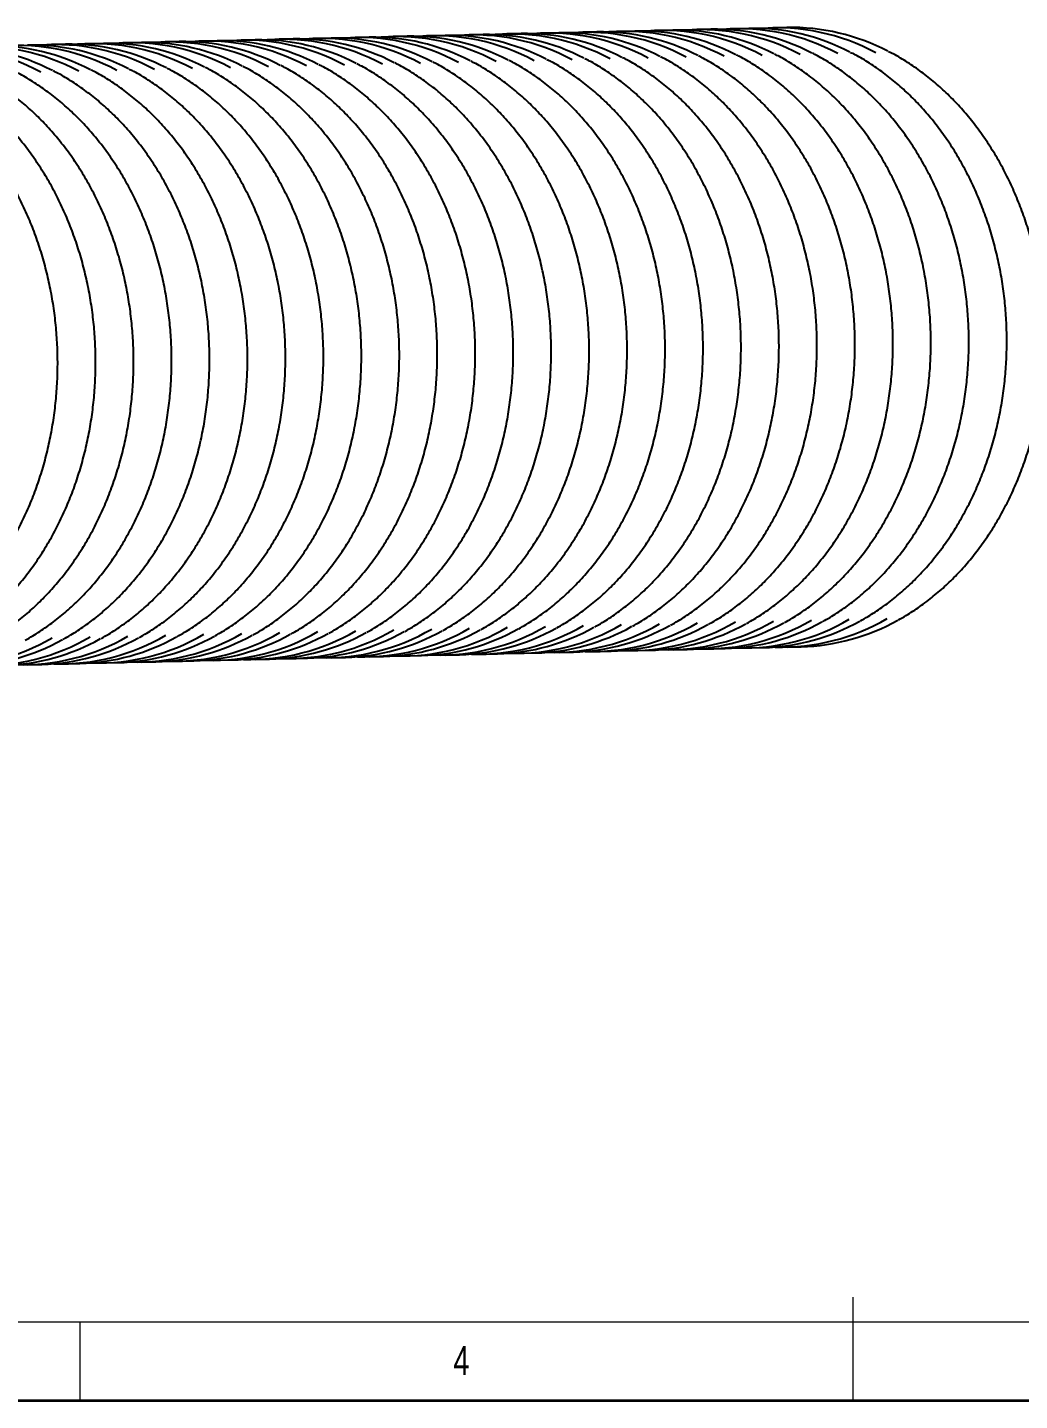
# Model space of a CAD drawing. Header units: millimetres. Extents: x 6 to 413, y 7 to 291.
# Drawn here: x 156.7 to 220.4, y 7.1 to 95.2 of the extents above; entities that cross this region are included whole.
import ezdxf

# ---------------------------------------------------------------- set-up
doc = ezdxf.new("R2010")
doc.units = ezdxf.units.MM
doc.styles.add('SLDTEXTSTYLE2', font='TXT', dxfattribs={"width": 0.75})

msp = doc.modelspace()

# ---------------------------------------------------------------- linework, layer by layer
at = {"color": 7, "linetype": 'Continuous', "lineweight": 25}
for p, q in [((205.4632, 95.2158), (204.5625, 95.1949)), ((166.4821, 94.311), (165.5814, 94.2901)), ((168.9184, 94.3675), (168.0177, 94.3466)), ((171.3547, 94.4241), (170.454, 94.4032)), ((173.791, 94.4806), (172.8903, 94.4597)), ((176.2274, 94.5372), (175.3267, 94.5163)), ((178.6637, 94.5937), (177.763, 94.5728)), ((181.1, 94.6503), (180.1993, 94.6294)), ((183.5363, 94.7068), (182.6356, 94.6859)), ((185.9727, 94.7634), (185.072, 94.7425)), ((188.409, 94.8199), (187.5083, 94.799)), ((190.8453, 94.8765), (189.9446, 94.8556)), ((193.2816, 94.933), (192.3809, 94.9121)), ((195.718, 94.9896), (194.8172, 94.9687)), ((198.1543, 95.0461), (197.2536, 95.0252)), ((200.5906, 95.1027), (199.6899, 95.0818)), ((203.0269, 95.1593), (202.1262, 95.1383)), ((159.1731, 94.1413), (158.2724, 94.1204)), ((161.6094, 94.1979), (160.7087, 94.177)), ((164.0458, 94.2544), (163.145, 94.2335)), ((171.3764, 54.6639), (172.2771, 54.6848)), ((173.8128, 54.7204), (174.7135, 54.7413)), ((176.2491, 54.777), (177.1498, 54.7979)), ((178.6854, 54.8335), (179.5861, 54.8544)), ((181.1217, 54.8901), (182.0224, 54.911)), ((183.5581, 54.9466), (184.4588, 54.9675)), ((185.9944, 55.0032), (186.8951, 55.0241)), ((188.4307, 55.0597), (189.3314, 55.0806)), ((190.867, 55.1163), (191.7677, 55.1372)), ((193.3034, 55.1728), (194.2041, 55.1937)), ((195.7397, 55.2294), (196.6404, 55.2503)), ((198.176, 55.2859), (199.0767, 55.3069)), ((200.6123, 55.3425), (201.513, 55.3634)), ((203.0486, 55.399), (203.9493, 55.42)), ((205.485, 55.4556), (206.3857, 55.4765)), ((156.7585, 54.3246), (157.6592, 54.3455)), ((159.1948, 54.3811), (160.0955, 54.402)), ((161.6312, 54.4377), (162.5319, 54.4586)), ((164.0675, 54.4942), (164.9682, 54.5151)), ((166.5038, 54.5508), (167.4045, 54.5717)), ((168.9401, 54.6073), (169.8408, 54.6282))]:
    msp.add_line(p, q, dxfattribs=at)
at = {"color": 7, "linetype": 'Continuous', "lineweight": 18}
for p, q in [((209.6973, 13.7436), (209.6973, 7.1062)), ((221.2163, 12.1436), (11.2973, 12.1436)), ((160.0973, 12.1436), (160.0973, 7.1062))]:
    msp.add_line(p, q, dxfattribs=at)
at = {"color": 7, "linetype": 'Continuous', "lineweight": 35}
msp.add_line((6.2734, 7.1062), (413.064, 7.1062), dxfattribs=at)
at = {"color": 7, "linetype": 'Continuous', "lineweight": 25}
for centre, radius, start, end in [((203.2804, 81.7051), 13.4566, 62.443189, 91.079473), ((204.8317, 81.769), 13.4254, 61.741045, 94.427733), ((205.7168, 81.7616), 13.4566, 62.443189, 91.079473), ((165.8506, 80.8641), 13.4254, 61.741045, 94.427733), ((166.7356, 80.8568), 13.4566, 62.443189, 91.079473), ((168.2869, 80.9207), 13.4254, 61.741045, 94.427733), ((169.1719, 80.9133), 13.4566, 62.443189, 91.079473), ((170.7232, 80.9772), 13.4254, 61.741045, 94.427733), ((171.6082, 80.9699), 13.4566, 62.443189, 91.079473), ((173.1595, 81.0338), 13.4254, 61.741045, 94.427733), ((174.0446, 81.0264), 13.4566, 62.443189, 91.079473), ((175.5958, 81.0903), 13.4254, 61.741045, 94.427733), ((176.4809, 81.083), 13.4566, 62.443189, 91.079473), ((178.0322, 81.1469), 13.4254, 61.741045, 94.427733), ((178.9172, 81.1396), 13.4566, 62.443189, 91.079473), ((180.4685, 81.2034), 13.4254, 61.741045, 94.427733), ((181.3535, 81.1961), 13.4566, 62.443189, 91.079473), ((182.9048, 81.26), 13.4254, 61.741045, 94.427733), ((183.7898, 81.2527), 13.4566, 62.443189, 91.079473), ((185.3411, 81.3166), 13.4254, 61.741045, 94.427733), ((186.2262, 81.3092), 13.4566, 62.443189, 91.079473), ((187.7775, 81.3731), 13.4254, 61.741045, 94.427733), ((188.6625, 81.3658), 13.4566, 62.443189, 91.079473), ((190.2138, 81.4297), 13.4254, 61.741045, 94.427733), ((191.0988, 81.4223), 13.4566, 62.443189, 91.079473), ((192.6501, 81.4862), 13.4254, 61.741045, 94.427733), ((193.5351, 81.4789), 13.4566, 62.443189, 91.079473), ((195.0864, 81.5428), 13.4254, 61.741045, 94.427733), ((195.9715, 81.5354), 13.4566, 62.443189, 91.079473), ((197.5228, 81.5993), 13.4254, 61.741045, 94.427733), ((198.4078, 81.592), 13.4566, 62.443189, 91.079473), ((199.9591, 81.6559), 13.4254, 61.741045, 94.427733), ((200.8441, 81.6485), 13.4566, 62.443189, 91.079473), ((202.3954, 81.7124), 13.4254, 61.741045, 94.427733), ((151.2326, 80.5248), 13.4254, 61.741045, 94.427733), ((152.1176, 80.5175), 13.4566, 62.443189, 91.079473), ((153.6689, 80.5814), 13.4254, 61.741045, 94.427733), ((154.554, 80.574), 13.4566, 62.443189, 91.079473), ((156.1053, 80.6379), 13.4254, 61.741045, 94.427733), ((156.9903, 80.6306), 13.4566, 62.443189, 91.079473), ((158.5416, 80.6945), 13.4254, 61.741045, 94.427733), ((159.4266, 80.6871), 13.4566, 62.443189, 91.079473), ((160.9779, 80.751), 13.4254, 61.741045, 94.427733), ((161.8629, 80.7437), 13.4566, 62.443189, 91.079473), ((163.4142, 80.8076), 13.4254, 61.741045, 94.427733), ((164.2993, 80.8002), 13.4566, 62.443189, 91.079473), ((205.1337, 68.8622), 13.4081, 268.217686, 300.373232), ((168.5888, 68.0139), 13.4081, 268.217686, 300.373232), ((171.0251, 68.0704), 13.4081, 268.217686, 300.373232), ((171.911, 68.1085), 13.4287, 271.562479, 299.259535), ((173.4615, 68.127), 13.4081, 268.217686, 300.373232), ((174.3473, 68.165), 13.4287, 271.562479, 299.259535), ((175.8978, 68.1836), 13.4081, 268.217686, 300.373232), ((176.7836, 68.2216), 13.4287, 271.562479, 299.259535), ((178.3341, 68.2401), 13.4081, 268.217686, 300.373232), ((179.22, 68.2781), 13.4287, 271.562479, 299.259535), ((180.7704, 68.2967), 13.4081, 268.217686, 300.373232), ((181.6563, 68.3347), 13.4287, 271.562479, 299.259535), ((183.2067, 68.3532), 13.4081, 268.217686, 300.373232), ((184.0926, 68.3912), 13.4287, 271.562479, 299.259535), ((185.6431, 68.4098), 13.4081, 268.217686, 300.373232), ((186.5289, 68.4478), 13.4287, 271.562479, 299.259535), ((188.0794, 68.4663), 13.4081, 268.217686, 300.373232), ((188.9652, 68.5043), 13.4287, 271.562479, 299.259535), ((190.5157, 68.5229), 13.4081, 268.217686, 300.373232), ((191.4016, 68.5609), 13.4287, 271.562479, 299.259535), ((192.952, 68.5794), 13.4081, 268.217686, 300.373232), ((193.8379, 68.6174), 13.4287, 271.562479, 299.259535), ((195.3884, 68.636), 13.4081, 268.217686, 300.373232), ((196.2742, 68.674), 13.4287, 271.562479, 299.259535), ((197.8247, 68.6925), 13.4081, 268.217686, 300.373232), ((198.7105, 68.7305), 13.4287, 271.562479, 299.259535), ((200.261, 68.7491), 13.4081, 268.217686, 300.373232), ((201.1469, 68.7871), 13.4287, 271.562479, 299.259535), ((202.6973, 68.8056), 13.4081, 268.217686, 300.373232), ((203.5832, 68.8436), 13.4287, 271.562479, 299.259535), ((206.0195, 68.9002), 13.4287, 271.562479, 299.259535), ((151.5345, 67.618), 13.4081, 268.217686, 300.373232), ((152.4204, 67.6561), 13.4287, 271.562479, 299.259535), ((153.9709, 67.6746), 13.4081, 268.217686, 300.373232), ((154.8567, 67.7126), 13.4287, 271.562479, 299.259535), ((156.4072, 67.7311), 13.4081, 268.217686, 300.373232), ((157.293, 67.7692), 13.4287, 271.562479, 299.259535), ((158.8435, 67.7877), 13.4081, 268.217686, 300.373232), ((159.7294, 67.8257), 13.4287, 271.562479, 299.259535), ((161.2798, 67.8442), 13.4081, 268.217686, 300.373232), ((162.1657, 67.8823), 13.4287, 271.562479, 299.259535), ((163.7162, 67.9008), 13.4081, 268.217686, 300.373232), ((164.602, 67.9388), 13.4287, 271.562479, 299.259535), ((166.1525, 67.9573), 13.4081, 268.217686, 300.373232), ((167.0383, 67.9954), 13.4287, 271.562479, 299.259535), ((169.4747, 68.0519), 13.4287, 271.562479, 299.259535)]:
    msp.add_arc(centre, radius, start, end, dxfattribs=at)
for points, knots in [([(202.8824, 56.9702), (203.045, 57.0626), (203.5139, 57.329), (204.2674, 57.8243), (205.1296, 58.4764), (205.9558, 59.1957), (206.7433, 59.9782), (207.4888, 60.821), (208.1893, 61.7208), (208.842, 62.6739), (209.4443, 63.6766), (209.9939, 64.7248), (210.4884, 65.8143), (210.926, 66.9409), (211.305, 68.1), (211.6238, 69.287), (211.8811, 70.4972), (212.076, 71.7258), (212.2077, 72.9679), (212.2757, 74.2185), (212.2797, 75.4727), (212.2197, 76.7255), (212.0958, 77.972), (211.9087, 79.2072), (211.6591, 80.4261), (211.3478, 81.6241), (210.9762, 82.7962), (210.5456, 83.9379), (210.0579, 85.0445), (209.5148, 86.1118), (208.9185, 87.1353), (208.2715, 88.1111), (207.5762, 89.0352), (206.8354, 89.9038), (206.0521, 90.7137), (205.2292, 91.4611), (204.3707, 92.1447), (203.4779, 92.7553), (202.7662, 93.1901), (202.3452, 93.396), (202.2404, 93.4472)], [0, 0, 0, 0, 0.014369, 0.041434, 0.0685092, 0.0955956, 0.1226925, 0.1497988, 0.1769132, 0.2040345, 0.2311613, 0.2582927, 0.2854274, 0.3125649, 0.3397042, 0.366845, 0.3939868, 0.4211293, 0.4482725, 0.4754161, 0.5025601, 0.5297046, 0.5568495, 0.5839949, 0.6111408, 0.6382872, 0.6654339, 0.6925808, 0.7197275, 0.7468737, 0.7740187, 0.8011618, 0.8283021, 0.8554386, 0.8825699, 0.9096948, 0.9368117, 0.9639192, 0.9910161, 1, 1, 1, 1]), ([(205.3187, 57.0268), (205.4813, 57.1192), (205.9502, 57.3856), (206.7037, 57.8808), (207.5659, 58.5329), (208.3921, 59.2522), (209.1796, 60.0347), (209.9251, 60.8775), (210.6256, 61.7773), (211.2783, 62.7304), (211.8807, 63.7331), (212.4302, 64.7813), (212.9247, 65.8709), (213.3624, 66.9975), (213.7413, 68.1566), (214.0601, 69.3436), (214.3174, 70.5538), (214.5124, 71.7824), (214.6441, 73.0244), (214.712, 74.275), (214.716, 75.5292), (214.656, 76.7821), (214.5322, 78.0285), (214.3451, 79.2637), (214.0954, 80.4827), (213.7841, 81.6806), (213.4125, 82.8528), (212.9819, 83.9944), (212.4942, 85.1011), (211.9511, 86.1683), (211.3549, 87.1919), (210.7078, 88.1676), (210.0125, 89.0917), (209.2717, 89.9604), (208.4884, 90.7703), (207.6656, 91.5176), (206.8071, 92.2013), (205.9142, 92.8119), (205.2025, 93.2467), (204.7816, 93.4525), (204.6767, 93.5038)], [0, 0, 0, 0, 0.014369, 0.041434, 0.0685092, 0.0955956, 0.1226925, 0.1497988, 0.1769132, 0.2040345, 0.2311613, 0.2582927, 0.2854274, 0.3125649, 0.3397042, 0.366845, 0.3939868, 0.4211293, 0.4482725, 0.4754161, 0.5025601, 0.5297046, 0.5568495, 0.5839949, 0.6111408, 0.6382872, 0.6654339, 0.6925808, 0.7197275, 0.7468737, 0.7740187, 0.8011618, 0.8283021, 0.8554386, 0.8825699, 0.9096948, 0.9368117, 0.9639192, 0.9910161, 1, 1, 1, 1]), ([(207.755, 57.0833), (207.9176, 57.1757), (208.3866, 57.4421), (209.14, 57.9374), (210.0022, 58.5895), (210.8285, 59.3088), (211.616, 60.0913), (212.3614, 60.9341), (213.0619, 61.8339), (213.7147, 62.787), (214.317, 63.7897), (214.8665, 64.8379), (215.3611, 65.9274), (215.7987, 67.054), (216.1776, 68.2131), (216.4964, 69.4001), (216.7538, 70.6103), (216.9487, 71.8389), (217.0804, 73.081), (217.1484, 74.3316), (217.1523, 75.5858), (217.0923, 76.8386), (216.9685, 78.0851), (216.7814, 79.3203), (216.5317, 80.5392), (216.2204, 81.7372), (215.8488, 82.9093), (215.4183, 84.051), (214.9305, 85.1576), (214.3874, 86.2249), (213.7912, 87.2484), (213.1441, 88.2242), (212.4488, 89.1483), (211.708, 90.0169), (210.9247, 90.8268), (210.1019, 91.5742), (209.2434, 92.2578), (208.3506, 92.8684), (207.6389, 93.3032), (207.2179, 93.5091), (207.1131, 93.5603)], [0, 0, 0, 0, 0.014369, 0.041434, 0.0685092, 0.0955956, 0.1226925, 0.1497988, 0.1769132, 0.2040345, 0.2311613, 0.2582927, 0.2854274, 0.3125649, 0.3397042, 0.366845, 0.3939868, 0.4211293, 0.4482725, 0.4754161, 0.5025601, 0.5297046, 0.5568495, 0.5839949, 0.6111408, 0.6382872, 0.6654339, 0.6925808, 0.7197275, 0.7468737, 0.7740187, 0.8011618, 0.8283021, 0.8554386, 0.8825699, 0.9096948, 0.9368117, 0.9639192, 0.9910161, 1, 1, 1, 1]), ([(210.1914, 57.1399), (210.354, 57.2323), (210.8229, 57.4987), (211.5764, 57.994), (212.4385, 58.646), (213.2648, 59.3654), (214.0523, 60.1478), (214.7978, 60.9907), (215.4983, 61.8904), (216.151, 62.8435), (216.7533, 63.8462), (217.3028, 64.8944), (217.7974, 65.984), (218.235, 67.1106), (218.614, 68.2697), (218.9327, 69.4567), (219.1901, 70.6669), (219.385, 71.8955), (219.5167, 73.1375), (219.5847, 74.3881), (219.5887, 75.6423), (219.5286, 76.8952), (219.4048, 78.1416), (219.2177, 79.3768), (218.968, 80.5958), (218.6568, 81.7937), (218.2851, 82.9659), (217.8546, 84.1075), (217.3668, 85.2142), (216.8237, 86.2814), (216.2275, 87.305), (215.5804, 88.2807), (214.8851, 89.2048), (214.1443, 90.0735), (213.361, 90.8834), (212.5382, 91.6308), (211.6797, 92.3144), (210.7869, 92.925), (210.0752, 93.3598), (209.6542, 93.5656), (209.5494, 93.6169)], [0, 0, 0, 0, 0.014369, 0.041434, 0.0685092, 0.0955956, 0.1226925, 0.1497988, 0.1769132, 0.2040345, 0.2311613, 0.2582927, 0.2854274, 0.3125649, 0.3397042, 0.366845, 0.3939868, 0.4211293, 0.4482725, 0.4754161, 0.5025601, 0.5297046, 0.5568495, 0.5839949, 0.6111408, 0.6382872, 0.6654339, 0.6925808, 0.7197275, 0.7468737, 0.7740187, 0.8011618, 0.8283021, 0.8554386, 0.8825699, 0.9096948, 0.9368117, 0.9639192, 0.9910161, 1, 1, 1, 1]), ([(212.6277, 57.1964), (212.7903, 57.2888), (213.2592, 57.5552), (214.0127, 58.0505), (214.8748, 58.7026), (215.7011, 59.4219), (216.4886, 60.2044), (217.2341, 61.0472), (217.9346, 61.947), (218.5873, 62.9001), (219.1896, 63.9028), (219.7392, 64.951), (220.2337, 66.0405), (220.6713, 67.1671), (221.0503, 68.3262), (221.3691, 69.5133), (221.6264, 70.7234), (221.8213, 71.952), (221.953, 73.1941), (222.021, 74.4447), (222.025, 75.6989), (221.9649, 76.9517), (221.8411, 78.1982), (221.654, 79.4334), (221.4044, 80.6524), (221.0931, 81.8503), (220.7215, 83.0224), (220.2909, 84.1641), (219.8031, 85.2707), (219.2601, 86.338), (218.6638, 87.3615), (218.0168, 88.3373), (217.3215, 89.2614), (216.5807, 90.13), (215.7974, 90.9399), (214.9745, 91.6873), (214.116, 92.3709), (213.2232, 92.9815), (212.5115, 93.4163), (212.0905, 93.6222), (211.9857, 93.6734)], [0, 0, 0, 0, 0.014369, 0.041434, 0.0685092, 0.0955956, 0.1226925, 0.1497988, 0.1769132, 0.2040345, 0.2311613, 0.2582927, 0.2854274, 0.3125649, 0.3397042, 0.366845, 0.3939868, 0.4211293, 0.4482725, 0.4754161, 0.5025601, 0.5297046, 0.5568495, 0.5839949, 0.6111408, 0.6382872, 0.6654339, 0.6925808, 0.7197275, 0.7468737, 0.7740187, 0.8011618, 0.8283021, 0.8554386, 0.8825699, 0.9096948, 0.9368117, 0.9639192, 0.9910161, 1, 1, 1, 1]), ([(163.9012, 56.0654), (164.0638, 56.1578), (164.5327, 56.4242), (165.2862, 56.9195), (166.1484, 57.5715), (166.9746, 58.2909), (167.7621, 59.0733), (168.5076, 59.9162), (169.2081, 60.8159), (169.8608, 61.7691), (170.4632, 62.7717), (171.0127, 63.8199), (171.5073, 64.9095), (171.9449, 66.0361), (172.3238, 67.1952), (172.6426, 68.3822), (172.9, 69.5924), (173.0949, 70.821), (173.2266, 72.063), (173.2945, 73.3136), (173.2985, 74.5679), (173.2385, 75.8207), (173.1147, 77.0672), (172.9276, 78.3023), (172.6779, 79.5213), (172.3666, 80.7192), (171.995, 81.8914), (171.5645, 83.033), (171.0767, 84.1397), (170.5336, 85.2069), (169.9374, 86.2305), (169.2903, 87.2063), (168.595, 88.1303), (167.8542, 88.999), (167.0709, 89.8089), (166.2481, 90.5563), (165.3896, 91.2399), (164.4967, 91.8505), (163.785, 92.2853), (163.3641, 92.4911), (163.2593, 92.5424)], [0, 0, 0, 0, 0.014369, 0.041434, 0.0685092, 0.0955956, 0.1226925, 0.1497988, 0.1769132, 0.2040345, 0.2311613, 0.2582927, 0.2854274, 0.3125649, 0.3397042, 0.366845, 0.3939868, 0.4211293, 0.4482725, 0.4754161, 0.5025601, 0.5297046, 0.5568495, 0.5839949, 0.6111408, 0.6382872, 0.6654339, 0.6925808, 0.7197275, 0.7468737, 0.7740187, 0.8011618, 0.8283021, 0.8554386, 0.8825699, 0.9096948, 0.9368117, 0.9639192, 0.9910161, 1, 1, 1, 1]), ([(166.3375, 56.1219), (166.5002, 56.2143), (166.9691, 56.4808), (167.7225, 56.976), (168.5847, 57.6281), (169.411, 58.3474), (170.1985, 59.1299), (170.9439, 59.9727), (171.6444, 60.8725), (172.2972, 61.8256), (172.8995, 62.8283), (173.449, 63.8765), (173.9436, 64.9661), (174.3812, 66.0926), (174.7601, 67.2518), (175.0789, 68.4388), (175.3363, 69.649), (175.5312, 70.8775), (175.6629, 72.1196), (175.7309, 73.3702), (175.7348, 74.6244), (175.6748, 75.8772), (175.551, 77.1237), (175.3639, 78.3589), (175.1142, 79.5779), (174.803, 80.7758), (174.4313, 81.9479), (174.0008, 83.0896), (173.513, 84.1963), (172.9699, 85.2635), (172.3737, 86.287), (171.7266, 87.2628), (171.0313, 88.1869), (170.2905, 89.0556), (169.5072, 89.8654), (168.6844, 90.6128), (167.8259, 91.2964), (166.9331, 91.907), (166.2214, 92.3418), (165.8004, 92.5477), (165.6956, 92.5989)], [0, 0, 0, 0, 0.014369, 0.041434, 0.0685092, 0.0955956, 0.1226925, 0.1497988, 0.1769132, 0.2040345, 0.2311613, 0.2582927, 0.2854274, 0.3125649, 0.3397042, 0.366845, 0.3939868, 0.4211293, 0.4482725, 0.4754161, 0.5025601, 0.5297046, 0.5568495, 0.5839949, 0.6111408, 0.6382872, 0.6654339, 0.6925808, 0.7197275, 0.7468737, 0.7740187, 0.8011618, 0.8283021, 0.8554386, 0.8825699, 0.9096948, 0.9368117, 0.9639192, 0.9910161, 1, 1, 1, 1]), ([(168.7739, 56.1785), (168.9365, 56.2709), (169.4054, 56.5373), (170.1589, 57.0326), (171.021, 57.6846), (171.8473, 58.404), (172.6348, 59.1864), (173.3803, 60.0293), (174.0808, 60.929), (174.7335, 61.8822), (175.3358, 62.8848), (175.8853, 63.933), (176.3799, 65.0226), (176.8175, 66.1492), (177.1965, 67.3083), (177.5152, 68.4953), (177.7726, 69.7055), (177.9675, 70.9341), (178.0992, 72.1761), (178.1672, 73.4268), (178.1712, 74.681), (178.1111, 75.9338), (177.9873, 77.1803), (177.8002, 78.4154), (177.5505, 79.6344), (177.2393, 80.8324), (176.8676, 82.0045), (176.4371, 83.1462), (175.9493, 84.2528), (175.4063, 85.32), (174.81, 86.3436), (174.163, 87.3194), (173.4677, 88.2434), (172.7269, 89.1121), (171.9435, 89.922), (171.1207, 90.6694), (170.2622, 91.353), (169.3694, 91.9636), (168.6577, 92.3984), (168.2367, 92.6042), (168.1319, 92.6555)], [0, 0, 0, 0, 0.014369, 0.041434, 0.0685092, 0.0955956, 0.1226925, 0.1497988, 0.1769132, 0.2040345, 0.2311613, 0.2582927, 0.2854274, 0.3125649, 0.3397042, 0.366845, 0.3939868, 0.4211293, 0.4482725, 0.4754161, 0.5025601, 0.5297046, 0.5568495, 0.5839949, 0.6111408, 0.6382872, 0.6654339, 0.6925808, 0.7197275, 0.7468737, 0.7740187, 0.8011618, 0.8283021, 0.8554386, 0.8825699, 0.9096948, 0.9368117, 0.9639192, 0.9910161, 1, 1, 1, 1]), ([(171.2102, 56.235), (171.3728, 56.3274), (171.8417, 56.5939), (172.5952, 57.0891), (173.4574, 57.7412), (174.2836, 58.4605), (175.0711, 59.243), (175.8166, 60.0858), (176.5171, 60.9856), (177.1698, 61.9387), (177.7721, 62.9414), (178.3217, 63.9896), (178.8162, 65.0792), (179.2538, 66.2058), (179.6328, 67.3649), (179.9516, 68.5519), (180.2089, 69.7621), (180.4038, 70.9906), (180.5355, 72.2327), (180.6035, 73.4833), (180.6075, 74.7375), (180.5475, 75.9903), (180.4236, 77.2368), (180.2365, 78.472), (179.9869, 79.691), (179.6756, 80.8889), (179.304, 82.061), (178.8734, 83.2027), (178.3857, 84.3094), (177.8426, 85.3766), (177.2463, 86.4001), (176.5993, 87.3759), (175.904, 88.3), (175.1632, 89.1687), (174.3799, 89.9785), (173.557, 90.7259), (172.6985, 91.4095), (171.8057, 92.0201), (171.094, 92.4549), (170.673, 92.6608), (170.5682, 92.712)], [0, 0, 0, 0, 0.014369, 0.041434, 0.0685092, 0.0955956, 0.1226925, 0.1497988, 0.1769132, 0.2040345, 0.2311613, 0.2582927, 0.2854274, 0.3125649, 0.3397042, 0.366845, 0.3939868, 0.4211293, 0.4482725, 0.4754161, 0.5025601, 0.5297046, 0.5568495, 0.5839949, 0.6111408, 0.6382872, 0.6654339, 0.6925808, 0.7197275, 0.7468737, 0.7740187, 0.8011618, 0.8283021, 0.8554386, 0.8825699, 0.9096948, 0.9368117, 0.9639192, 0.9910161, 1, 1, 1, 1]), ([(173.6465, 56.2916), (173.8091, 56.384), (174.278, 56.6504), (175.0315, 57.1457), (175.8937, 57.7978), (176.7199, 58.5171), (177.5074, 59.2995), (178.2529, 60.1424), (178.9534, 61.0421), (179.6061, 61.9953), (180.2085, 62.9979), (180.758, 64.0461), (181.2525, 65.1357), (181.6902, 66.2623), (182.0691, 67.4214), (182.3879, 68.6084), (182.6452, 69.8186), (182.8402, 71.0472), (182.9719, 72.2892), (183.0398, 73.5399), (183.0438, 74.7941), (182.9838, 76.0469), (182.86, 77.2934), (182.6729, 78.5285), (182.4232, 79.7475), (182.1119, 80.9455), (181.7403, 82.1176), (181.3097, 83.2593), (180.822, 84.3659), (180.2789, 85.4331), (179.6827, 86.4567), (179.0356, 87.4325), (178.3403, 88.3565), (177.5995, 89.2252), (176.8162, 90.0351), (175.9934, 90.7825), (175.1349, 91.4661), (174.242, 92.0767), (173.5303, 92.5115), (173.1094, 92.7173), (173.0045, 92.7686)], [0, 0, 0, 0, 0.014369, 0.04143403, 0.06850916, 0.09559561, 0.12269253, 0.14979883, 0.17691324, 0.2040345, 0.23116135, 0.25829266, 0.28542745, 0.31256486, 0.33970422, 0.366845, 0.3939868, 0.42112935, 0.44827247, 0.47541606, 0.50256008, 0.52970455, 0.55684949, 0.58399492, 0.61114084, 0.63828722, 0.66543394, 0.69258081, 0.71972753, 0.74687368, 0.77401868, 0.8011618, 0.82830213, 0.85543859, 0.88256993, 0.90969478, 0.93681169, 0.96391923, 0.99101609, 1, 1, 1, 1]), ([(176.0828, 56.3481), (176.2454, 56.4405), (176.7144, 56.707), (177.4678, 57.2022), (178.33, 57.8543), (179.1563, 58.5736), (179.9438, 59.3561), (180.6892, 60.1989), (181.3897, 61.0987), (182.0425, 62.0518), (182.6448, 63.0545), (183.1943, 64.1027), (183.6889, 65.1923), (184.1265, 66.3189), (184.5054, 67.478), (184.8242, 68.665), (185.0816, 69.8752), (185.2765, 71.1037), (185.4082, 72.3458), (185.4762, 73.5964), (185.4801, 74.8506), (185.4201, 76.1034), (185.2963, 77.3499), (185.1092, 78.5851), (184.8595, 79.8041), (184.5482, 81.002), (184.1766, 82.1741), (183.7461, 83.3158), (183.2583, 84.4225), (182.7152, 85.4897), (182.119, 86.5132), (181.4719, 87.489), (180.7766, 88.4131), (180.0358, 89.2818), (179.2525, 90.0916), (178.4297, 90.839), (177.5712, 91.5226), (176.6784, 92.1332), (175.9667, 92.568), (175.5457, 92.7739), (175.4409, 92.8251)], [0, 0, 0, 0, 0.014369, 0.041434, 0.0685092, 0.0955956, 0.1226925, 0.1497988, 0.1769132, 0.2040345, 0.2311613, 0.2582927, 0.2854274, 0.3125649, 0.3397042, 0.366845, 0.3939868, 0.4211293, 0.4482725, 0.4754161, 0.5025601, 0.5297046, 0.5568495, 0.5839949, 0.6111408, 0.6382872, 0.6654339, 0.6925808, 0.7197275, 0.7468737, 0.7740187, 0.8011618, 0.8283021, 0.8554386, 0.8825699, 0.9096948, 0.9368117, 0.9639192, 0.9910161, 1, 1, 1, 1]), ([(178.5192, 56.4047), (178.6818, 56.4971), (179.1507, 56.7635), (179.9042, 57.2588), (180.7663, 57.9109), (181.5926, 58.6302), (182.3801, 59.4126), (183.1256, 60.2555), (183.8261, 61.1552), (184.4788, 62.1084), (185.0811, 63.111), (185.6306, 64.1592), (186.1252, 65.2488), (186.5628, 66.3754), (186.9418, 67.5345), (187.2605, 68.7215), (187.5179, 69.9317), (187.7128, 71.1603), (187.8445, 72.4023), (187.9125, 73.653), (187.9165, 74.9072), (187.8564, 76.16), (187.7326, 77.4065), (187.5455, 78.6416), (187.2958, 79.8606), (186.9846, 81.0586), (186.6129, 82.2307), (186.1824, 83.3724), (185.6946, 84.479), (185.1515, 85.5462), (184.5553, 86.5698), (183.9082, 87.5456), (183.2129, 88.4697), (182.4721, 89.3383), (181.6888, 90.1482), (180.866, 90.8956), (180.0075, 91.5792), (179.1147, 92.1898), (178.403, 92.6246), (177.982, 92.8304), (177.8772, 92.8817)], [0, 0, 0, 0, 0.014369, 0.041434, 0.0685092, 0.0955956, 0.1226925, 0.1497988, 0.1769132, 0.2040345, 0.2311613, 0.2582927, 0.2854274, 0.3125649, 0.3397042, 0.366845, 0.3939868, 0.4211293, 0.4482725, 0.4754161, 0.5025601, 0.5297046, 0.5568495, 0.5839949, 0.6111408, 0.6382872, 0.6654339, 0.6925808, 0.7197275, 0.7468737, 0.7740187, 0.8011618, 0.8283021, 0.8554386, 0.8825699, 0.9096948, 0.9368117, 0.9639192, 0.9910161, 1, 1, 1, 1]), ([(180.9555, 56.4612), (181.1181, 56.5536), (181.587, 56.8201), (182.3405, 57.3153), (183.2026, 57.9674), (184.0289, 58.6867), (184.8164, 59.4692), (185.5619, 60.312), (186.2624, 61.2118), (186.9151, 62.1649), (187.5174, 63.1676), (188.067, 64.2158), (188.5615, 65.3054), (188.9991, 66.432), (189.3781, 67.5911), (189.6969, 68.7781), (189.9542, 69.9883), (190.1491, 71.2168), (190.2808, 72.4589), (190.3488, 73.7095), (190.3528, 74.9637), (190.2927, 76.2165), (190.1689, 77.463), (189.9818, 78.6982), (189.7322, 79.9172), (189.4209, 81.1151), (189.0493, 82.2872), (188.6187, 83.4289), (188.1309, 84.5356), (187.5879, 85.6028), (186.9916, 86.6263), (186.3446, 87.6021), (185.6493, 88.5262), (184.9085, 89.3949), (184.1252, 90.2048), (183.3023, 90.9521), (182.4438, 91.6357), (181.551, 92.2463), (180.8393, 92.6812), (180.4183, 92.887), (180.3135, 92.9382)], [0, 0, 0, 0, 0.014369, 0.041434, 0.0685092, 0.0955956, 0.1226925, 0.1497988, 0.1769132, 0.2040345, 0.2311613, 0.2582927, 0.2854274, 0.3125649, 0.3397042, 0.366845, 0.3939868, 0.4211293, 0.4482725, 0.4754161, 0.5025601, 0.5297046, 0.5568495, 0.5839949, 0.6111408, 0.6382872, 0.6654339, 0.6925808, 0.7197275, 0.7468737, 0.7740187, 0.8011618, 0.8283021, 0.8554386, 0.8825699, 0.9096948, 0.9368117, 0.9639192, 0.9910161, 1, 1, 1, 1]), ([(183.3918, 56.5178), (183.5544, 56.6102), (184.0233, 56.8766), (184.7768, 57.3719), (185.639, 58.024), (186.4652, 58.7433), (187.2527, 59.5257), (187.9982, 60.3686), (188.6987, 61.2683), (189.3514, 62.2215), (189.9538, 63.2241), (190.5033, 64.2724), (190.9978, 65.3619), (191.4355, 66.4885), (191.8144, 67.6476), (192.1332, 68.8346), (192.3905, 70.0448), (192.5854, 71.2734), (192.7171, 72.5154), (192.7851, 73.7661), (192.7891, 75.0203), (192.7291, 76.2731), (192.6053, 77.5196), (192.4182, 78.7548), (192.1685, 79.9737), (191.8572, 81.1717), (191.4856, 82.3438), (191.055, 83.4855), (190.5673, 84.5921), (190.0242, 85.6594), (189.428, 86.6829), (188.7809, 87.6587), (188.0856, 88.5828), (187.3448, 89.4514), (186.5615, 90.2613), (185.7386, 91.0087), (184.8802, 91.6923), (183.9873, 92.3029), (183.2756, 92.7377), (182.8547, 92.9435), (182.7498, 92.9948)], [0, 0, 0, 0, 0.014369, 0.041434, 0.0685092, 0.0955956, 0.1226925, 0.1497988, 0.1769132, 0.2040345, 0.2311613, 0.2582927, 0.2854274, 0.3125649, 0.3397042, 0.366845, 0.3939868, 0.4211293, 0.4482725, 0.4754161, 0.5025601, 0.5297046, 0.5568495, 0.5839949, 0.6111408, 0.6382872, 0.6654339, 0.6925808, 0.7197275, 0.7468737, 0.7740187, 0.8011618, 0.8283021, 0.8554386, 0.8825699, 0.9096948, 0.9368117, 0.9639192, 0.9910161, 1, 1, 1, 1]), ([(185.8281, 56.5744), (185.9907, 56.6667), (186.4597, 56.9332), (187.2131, 57.4284), (188.0753, 58.0805), (188.9015, 58.7998), (189.6891, 59.5823), (190.4345, 60.4251), (191.135, 61.3249), (191.7877, 62.278), (192.3901, 63.2807), (192.9396, 64.3289), (193.4342, 65.4185), (193.8718, 66.5451), (194.2507, 67.7042), (194.5695, 68.8912), (194.8269, 70.1014), (195.0218, 71.3299), (195.1535, 72.572), (195.2214, 73.8226), (195.2254, 75.0768), (195.1654, 76.3297), (195.0416, 77.5761), (194.8545, 78.8113), (194.6048, 80.0303), (194.2935, 81.2282), (193.9219, 82.4003), (193.4914, 83.542), (193.0036, 84.6487), (192.4605, 85.7159), (191.8643, 86.7395), (191.2172, 87.7152), (190.5219, 88.6393), (189.7811, 89.508), (188.9978, 90.3179), (188.175, 91.0652), (187.3165, 91.7488), (186.4237, 92.3594), (185.7119, 92.7943), (185.291, 93.0001), (185.1862, 93.0513)], [0, 0, 0, 0, 0.014369, 0.041434, 0.0685092, 0.0955956, 0.1226925, 0.1497988, 0.1769132, 0.2040345, 0.2311613, 0.2582927, 0.2854274, 0.3125649, 0.3397042, 0.366845, 0.3939868, 0.4211293, 0.4482725, 0.4754161, 0.5025601, 0.5297046, 0.5568495, 0.5839949, 0.6111408, 0.6382872, 0.6654339, 0.6925808, 0.7197275, 0.7468737, 0.7740187, 0.8011618, 0.8283021, 0.8554386, 0.8825699, 0.9096948, 0.9368117, 0.9639192, 0.9910161, 1, 1, 1, 1]), ([(188.2644, 56.6309), (188.4271, 56.7233), (188.896, 56.9897), (189.6494, 57.485), (190.5116, 58.1371), (191.3379, 58.8564), (192.1254, 59.6388), (192.8709, 60.4817), (193.5714, 61.3814), (194.2241, 62.3346), (194.8264, 63.3372), (195.3759, 64.3855), (195.8705, 65.475), (196.3081, 66.6016), (196.6871, 67.7607), (197.0058, 68.9477), (197.2632, 70.1579), (197.4581, 71.3865), (197.5898, 72.6286), (197.6578, 73.8792), (197.6617, 75.1334), (197.6017, 76.3862), (197.4779, 77.6327), (197.2908, 78.8679), (197.0411, 80.0868), (196.7299, 81.2848), (196.3582, 82.4569), (195.9277, 83.5986), (195.4399, 84.7052), (194.8968, 85.7725), (194.3006, 86.796), (193.6535, 87.7718), (192.9582, 88.6959), (192.2174, 89.5645), (191.4341, 90.3744), (190.6113, 91.1218), (189.7528, 91.8054), (188.86, 92.416), (188.1483, 92.8508), (187.7273, 93.0566), (187.6225, 93.1079)], [0, 0, 0, 0, 0.014369, 0.04143403, 0.06850916, 0.09559561, 0.12269253, 0.14979883, 0.17691324, 0.2040345, 0.23116135, 0.25829266, 0.28542745, 0.31256486, 0.33970422, 0.366845, 0.3939868, 0.42112935, 0.44827247, 0.47541606, 0.50256008, 0.52970455, 0.55684949, 0.58399492, 0.61114084, 0.63828722, 0.66543394, 0.69258081, 0.71972753, 0.74687368, 0.77401868, 0.8011618, 0.82830213, 0.85543859, 0.88256993, 0.90969478, 0.93681169, 0.96391923, 0.99101609, 1, 1, 1, 1]), ([(190.7008, 56.6875), (190.8634, 56.7798), (191.3323, 57.0463), (192.0858, 57.5415), (192.9479, 58.1936), (193.7742, 58.9129), (194.5617, 59.6954), (195.3072, 60.5382), (196.0077, 61.438), (196.6604, 62.3911), (197.2627, 63.3938), (197.8123, 64.442), (198.3068, 65.5316), (198.7444, 66.6582), (199.1234, 67.8173), (199.4422, 69.0043), (199.6995, 70.2145), (199.8944, 71.443), (200.0261, 72.6851), (200.0941, 73.9357), (200.0981, 75.1899), (200.038, 76.4428), (199.9142, 77.6892), (199.7271, 78.9244), (199.4774, 80.1434), (199.1662, 81.3413), (198.7946, 82.5135), (198.364, 83.6551), (197.8762, 84.7618), (197.3332, 85.829), (196.7369, 86.8526), (196.0899, 87.8283), (195.3946, 88.7524), (194.6538, 89.6211), (193.8705, 90.431), (193.0476, 91.1783), (192.1891, 91.8619), (191.2963, 92.4725), (190.5846, 92.9074), (190.1636, 93.1132), (190.0588, 93.1644)], [0, 0, 0, 0, 0.014369, 0.041434, 0.0685092, 0.0955956, 0.1226925, 0.1497988, 0.1769132, 0.2040345, 0.2311613, 0.2582927, 0.2854274, 0.3125649, 0.3397042, 0.366845, 0.3939868, 0.4211293, 0.4482725, 0.4754161, 0.5025601, 0.5297046, 0.5568495, 0.5839949, 0.6111408, 0.6382872, 0.6654339, 0.6925808, 0.7197275, 0.7468737, 0.7740187, 0.8011618, 0.8283021, 0.8554386, 0.8825699, 0.9096948, 0.9368117, 0.9639192, 0.9910161, 1, 1, 1, 1]), ([(193.1371, 56.744), (193.2997, 56.8364), (193.7686, 57.1028), (194.5221, 57.5981), (195.3843, 58.2502), (196.2105, 58.9695), (196.998, 59.752), (197.7435, 60.5948), (198.444, 61.4946), (199.0967, 62.4477), (199.699, 63.4503), (200.2486, 64.4986), (200.7431, 65.5881), (201.1808, 66.7147), (201.5597, 67.8738), (201.8785, 69.0608), (202.1358, 70.271), (202.3307, 71.4996), (202.4624, 72.7417), (202.5304, 73.9923), (202.5344, 75.2465), (202.4744, 76.4993), (202.3505, 77.7458), (202.1634, 78.981), (201.9138, 80.1999), (201.6025, 81.3979), (201.2309, 82.57), (200.8003, 83.7117), (200.3126, 84.8183), (199.7695, 85.8856), (199.1732, 86.9091), (198.5262, 87.8849), (197.8309, 88.809), (197.0901, 89.6776), (196.3068, 90.4875), (195.4839, 91.2349), (194.6255, 91.9185), (193.7326, 92.5291), (193.0209, 92.9639), (192.6, 93.1697), (192.4951, 93.221)], [0, 0, 0, 0, 0.014369, 0.041434, 0.0685092, 0.0955956, 0.1226925, 0.1497988, 0.1769132, 0.2040345, 0.2311613, 0.2582927, 0.2854274, 0.3125649, 0.3397042, 0.366845, 0.3939868, 0.4211293, 0.4482725, 0.4754161, 0.5025601, 0.5297046, 0.5568495, 0.5839949, 0.6111408, 0.6382872, 0.6654339, 0.6925808, 0.7197275, 0.7468737, 0.7740187, 0.8011618, 0.8283021, 0.8554386, 0.8825699, 0.9096948, 0.9368117, 0.9639192, 0.9910161, 1, 1, 1, 1]), ([(195.5734, 56.8006), (195.736, 56.893), (196.2049, 57.1594), (196.9584, 57.6546), (197.8206, 58.3067), (198.6468, 59.026), (199.4343, 59.8085), (200.1798, 60.6513), (200.8803, 61.5511), (201.533, 62.5042), (202.1354, 63.5069), (202.6849, 64.5551), (203.1795, 65.6447), (203.6171, 66.7713), (203.996, 67.9304), (204.3148, 69.1174), (204.5722, 70.3276), (204.7671, 71.5562), (204.8988, 72.7982), (204.9667, 74.0488), (204.9707, 75.303), (204.9107, 76.5559), (204.7869, 77.8023), (204.5998, 79.0375), (204.3501, 80.2565), (204.0388, 81.4544), (203.6672, 82.6266), (203.2367, 83.7682), (202.7489, 84.8749), (202.2058, 85.9421), (201.6096, 86.9657), (200.9625, 87.9414), (200.2672, 88.8655), (199.5264, 89.7342), (198.7431, 90.5441), (197.9203, 91.2914), (197.0618, 91.975), (196.1689, 92.5856), (195.4572, 93.0205), (195.0363, 93.2263), (194.9315, 93.2775)], [0, 0, 0, 0, 0.014369, 0.04143403, 0.06850916, 0.09559561, 0.12269253, 0.14979883, 0.17691324, 0.2040345, 0.23116135, 0.25829266, 0.28542745, 0.31256486, 0.33970422, 0.366845, 0.3939868, 0.42112935, 0.44827247, 0.47541606, 0.50256008, 0.52970455, 0.55684949, 0.58399492, 0.61114084, 0.63828722, 0.66543394, 0.69258081, 0.71972753, 0.74687368, 0.77401868, 0.8011618, 0.82830213, 0.85543859, 0.88256993, 0.90969478, 0.93681169, 0.96391923, 0.99101609, 1, 1, 1, 1]), ([(198.0097, 56.8571), (198.1724, 56.9495), (198.6413, 57.2159), (199.3947, 57.7112), (200.2569, 58.3633), (201.0832, 59.0826), (201.8707, 59.8651), (202.6161, 60.7079), (203.3166, 61.6077), (203.9694, 62.5608), (204.5717, 63.5634), (205.1212, 64.6117), (205.6158, 65.7012), (206.0534, 66.8278), (206.4323, 67.9869), (206.7511, 69.1739), (207.0085, 70.3841), (207.2034, 71.6127), (207.3351, 72.8548), (207.4031, 74.1054), (207.407, 75.3596), (207.347, 76.6124), (207.2232, 77.8589), (207.0361, 79.0941), (206.7864, 80.313), (206.4752, 81.511), (206.1035, 82.6831), (205.673, 83.8248), (205.1852, 84.9314), (204.6421, 85.9987), (204.0459, 87.0222), (203.3988, 87.998), (202.7035, 88.9221), (201.9627, 89.7907), (201.1794, 90.6006), (200.3566, 91.348), (199.4981, 92.0316), (198.6053, 92.6422), (197.8936, 93.077), (197.4726, 93.2828), (197.3678, 93.3341)], [0, 0, 0, 0, 0.014369, 0.04143403, 0.06850916, 0.09559561, 0.12269253, 0.14979883, 0.17691324, 0.2040345, 0.23116135, 0.25829266, 0.28542745, 0.31256486, 0.33970422, 0.366845, 0.3939868, 0.42112935, 0.44827247, 0.47541606, 0.50256008, 0.52970455, 0.55684949, 0.58399492, 0.61114084, 0.63828722, 0.66543394, 0.69258081, 0.71972753, 0.74687368, 0.77401868, 0.8011618, 0.82830213, 0.85543859, 0.88256993, 0.90969478, 0.93681169, 0.96391923, 0.99101609, 1, 1, 1, 1]), ([(200.4461, 56.9137), (200.6087, 57.0061), (201.0776, 57.2725), (201.8311, 57.7677), (202.6932, 58.4198), (203.5195, 59.1391), (204.307, 59.9216), (205.0525, 60.7644), (205.753, 61.6642), (206.4057, 62.6173), (207.008, 63.62), (207.5575, 64.6682), (208.0521, 65.7578), (208.4897, 66.8844), (208.8687, 68.0435), (209.1874, 69.2305), (209.4448, 70.4407), (209.6397, 71.6693), (209.7714, 72.9113), (209.8394, 74.1619), (209.8434, 75.4161), (209.7833, 76.669), (209.6595, 77.9154), (209.4724, 79.1506), (209.2227, 80.3696), (208.9115, 81.5675), (208.5398, 82.7397), (208.1093, 83.8813), (207.6215, 84.988), (207.0785, 86.0552), (206.4822, 87.0788), (205.8352, 88.0545), (205.1399, 88.9786), (204.3991, 89.8473), (203.6157, 90.6572), (202.7929, 91.4045), (201.9344, 92.0881), (201.0416, 92.6988), (200.3299, 93.1336), (199.9089, 93.3394), (199.8041, 93.3906)], [0, 0, 0, 0, 0.014369, 0.04143403, 0.06850916, 0.09559561, 0.12269253, 0.14979883, 0.17691324, 0.2040345, 0.23116135, 0.25829266, 0.28542745, 0.31256486, 0.33970422, 0.366845, 0.3939868, 0.42112935, 0.44827247, 0.47541606, 0.50256008, 0.52970455, 0.55684949, 0.58399492, 0.61114084, 0.63828722, 0.66543394, 0.69258081, 0.71972753, 0.74687368, 0.77401868, 0.8011618, 0.82830213, 0.85543859, 0.88256993, 0.90969478, 0.93681169, 0.96391923, 0.99101609, 1, 1, 1, 1]), ([(149.2833, 55.7261), (149.4459, 55.8185), (149.9148, 56.0849), (150.6683, 56.5802), (151.5304, 57.2322), (152.3567, 57.9516), (153.1442, 58.734), (153.8897, 59.5769), (154.5902, 60.4766), (155.2429, 61.4297), (155.8452, 62.4324), (156.3948, 63.4806), (156.8893, 64.5702), (157.3269, 65.6968), (157.7059, 66.8559), (158.0247, 68.0429), (158.282, 69.2531), (158.4769, 70.4817), (158.6086, 71.7237), (158.6766, 72.9743), (158.6806, 74.2285), (158.6205, 75.4814), (158.4967, 76.7278), (158.3096, 77.963), (158.06, 79.182), (157.7487, 80.3799), (157.3771, 81.5521), (156.9465, 82.6937), (156.4587, 83.8004), (155.9157, 84.8676), (155.3194, 85.8912), (154.6724, 86.8669), (153.9771, 87.791), (153.2363, 88.6597), (152.453, 89.4696), (151.6301, 90.217), (150.7716, 90.9006), (149.8788, 91.5112), (149.1671, 91.946), (148.7461, 92.1518), (148.6413, 92.2031)], [0, 0, 0, 0, 0.014369, 0.041434, 0.0685092, 0.0955956, 0.1226925, 0.1497988, 0.1769132, 0.2040345, 0.2311613, 0.2582927, 0.2854274, 0.3125649, 0.3397042, 0.366845, 0.3939868, 0.4211293, 0.4482725, 0.4754161, 0.5025601, 0.5297046, 0.5568495, 0.5839949, 0.6111408, 0.6382872, 0.6654339, 0.6925808, 0.7197275, 0.7468737, 0.7740187, 0.8011618, 0.8283021, 0.8554386, 0.8825699, 0.9096948, 0.9368117, 0.9639192, 0.9910161, 1, 1, 1, 1]), ([(151.7196, 55.7826), (151.8822, 55.875), (152.3511, 56.1414), (153.1046, 56.6367), (153.9668, 57.2888), (154.793, 58.0081), (155.5805, 58.7906), (156.326, 59.6334), (157.0265, 60.5332), (157.6792, 61.4863), (158.2816, 62.489), (158.8311, 63.5372), (159.3256, 64.6268), (159.7633, 65.7533), (160.1422, 66.9124), (160.461, 68.0995), (160.7183, 69.3097), (160.9132, 70.5382), (161.0449, 71.7803), (161.1129, 73.0309), (161.1169, 74.2851), (161.0569, 75.5379), (160.9331, 76.7844), (160.746, 78.0196), (160.4963, 79.2386), (160.185, 80.4365), (159.8134, 81.6086), (159.3828, 82.7503), (158.8951, 83.8569), (158.352, 84.9242), (157.7558, 85.9477), (157.1087, 86.9235), (156.4134, 87.8476), (155.6726, 88.7162), (154.8893, 89.5261), (154.0664, 90.2735), (153.208, 90.9571), (152.3151, 91.5677), (151.6034, 92.0025), (151.1825, 92.2084), (151.0776, 92.2596)], [0, 0, 0, 0, 0.014369, 0.041434, 0.0685092, 0.0955956, 0.1226925, 0.1497988, 0.1769132, 0.2040345, 0.2311613, 0.2582927, 0.2854274, 0.3125649, 0.3397042, 0.366845, 0.3939868, 0.4211293, 0.4482725, 0.4754161, 0.5025601, 0.5297046, 0.5568495, 0.5839949, 0.6111408, 0.6382872, 0.6654339, 0.6925808, 0.7197275, 0.7468737, 0.7740187, 0.8011618, 0.8283021, 0.8554386, 0.8825699, 0.9096948, 0.9368117, 0.9639192, 0.9910161, 1, 1, 1, 1]), ([(154.1559, 55.8392), (154.3185, 55.9316), (154.7875, 56.198), (155.5409, 56.6933), (156.4031, 57.3453), (157.2293, 58.0647), (158.0169, 58.8471), (158.7623, 59.69), (159.4628, 60.5897), (160.1155, 61.5428), (160.7179, 62.5455), (161.2674, 63.5937), (161.762, 64.6833), (162.1996, 65.8099), (162.5785, 66.969), (162.8973, 68.156), (163.1547, 69.3662), (163.3496, 70.5948), (163.4813, 71.8368), (163.5492, 73.0874), (163.5532, 74.3417), (163.4932, 75.5945), (163.3694, 76.841), (163.1823, 78.0761), (162.9326, 79.2951), (162.6213, 80.493), (162.2497, 81.6652), (161.8192, 82.8068), (161.3314, 83.9135), (160.7883, 84.9807), (160.1921, 86.0043), (159.545, 86.98), (158.8497, 87.9041), (158.1089, 88.7728), (157.3256, 89.5827), (156.5028, 90.3301), (155.6443, 91.0137), (154.7515, 91.6243), (154.0397, 92.0591), (153.6188, 92.2649), (153.514, 92.3162)], [0, 0, 0, 0, 0.014369, 0.041434, 0.0685092, 0.0955956, 0.1226925, 0.1497988, 0.1769132, 0.2040345, 0.2311613, 0.2582927, 0.2854274, 0.3125649, 0.3397042, 0.366845, 0.3939868, 0.4211293, 0.4482725, 0.4754161, 0.5025601, 0.5297046, 0.5568495, 0.5839949, 0.6111408, 0.6382872, 0.6654339, 0.6925808, 0.7197275, 0.7468737, 0.7740187, 0.8011618, 0.8283021, 0.8554386, 0.8825699, 0.9096948, 0.9368117, 0.9639192, 0.9910161, 1, 1, 1, 1]), ([(156.5922, 55.8957), (156.7549, 55.9881), (157.2238, 56.2545), (157.9772, 56.7498), (158.8394, 57.4019), (159.6657, 58.1212), (160.4532, 58.9037), (161.1987, 59.7465), (161.8992, 60.6463), (162.5519, 61.5994), (163.1542, 62.6021), (163.7037, 63.6503), (164.1983, 64.7399), (164.6359, 65.8664), (165.0149, 67.0255), (165.3336, 68.2126), (165.591, 69.4228), (165.7859, 70.6513), (165.9176, 71.8934), (165.9856, 73.144), (165.9895, 74.3982), (165.9295, 75.651), (165.8057, 76.8975), (165.6186, 78.1327), (165.3689, 79.3517), (165.0577, 80.5496), (164.686, 81.7217), (164.2555, 82.8634), (163.7677, 83.97), (163.2246, 85.0373), (162.6284, 86.0608), (161.9813, 87.0366), (161.286, 87.9607), (160.5452, 88.8294), (159.7619, 89.6392), (158.9391, 90.3866), (158.0806, 91.0702), (157.1878, 91.6808), (156.4761, 92.1156), (156.0551, 92.3215), (155.9503, 92.3727)], [0, 0, 0, 0, 0.014369, 0.041434, 0.0685092, 0.0955956, 0.1226925, 0.1497988, 0.1769132, 0.2040345, 0.2311613, 0.2582927, 0.2854274, 0.3125649, 0.3397042, 0.366845, 0.3939868, 0.4211293, 0.4482725, 0.4754161, 0.5025601, 0.5297046, 0.5568495, 0.5839949, 0.6111408, 0.6382872, 0.6654339, 0.6925808, 0.7197275, 0.7468737, 0.7740187, 0.8011618, 0.8283021, 0.8554386, 0.8825699, 0.9096948, 0.9368117, 0.9639192, 0.9910161, 1, 1, 1, 1]), ([(159.0286, 55.9523), (159.1912, 56.0447), (159.6601, 56.3111), (160.4136, 56.8064), (161.2757, 57.4584), (162.102, 58.1778), (162.8895, 58.9602), (163.635, 59.8031), (164.3355, 60.7028), (164.9882, 61.6559), (165.5905, 62.6586), (166.1401, 63.7068), (166.6346, 64.7964), (167.0722, 65.923), (167.4512, 67.0821), (167.77, 68.2691), (168.0273, 69.4793), (168.2222, 70.7079), (168.3539, 71.9499), (168.4219, 73.2005), (168.4259, 74.4548), (168.3658, 75.7076), (168.242, 76.9541), (168.0549, 78.1892), (167.8052, 79.4082), (167.494, 80.6061), (167.1224, 81.7783), (166.6918, 82.9199), (166.204, 84.0266), (165.661, 85.0938), (165.0647, 86.1174), (164.4177, 87.0931), (163.7224, 88.0172), (162.9816, 88.8859), (162.1983, 89.6958), (161.3754, 90.4432), (160.5169, 91.1268), (159.6241, 91.7374), (158.9124, 92.1722), (158.4914, 92.378), (158.3866, 92.4293)], [0, 0, 0, 0, 0.014369, 0.04143403, 0.06850916, 0.09559561, 0.12269253, 0.14979883, 0.17691324, 0.2040345, 0.23116135, 0.25829266, 0.28542745, 0.31256486, 0.33970422, 0.366845, 0.3939868, 0.42112935, 0.44827247, 0.47541606, 0.50256008, 0.52970455, 0.55684949, 0.58399492, 0.61114084, 0.63828722, 0.66543394, 0.69258081, 0.71972753, 0.74687368, 0.77401868, 0.8011618, 0.82830213, 0.85543859, 0.88256993, 0.90969478, 0.93681169, 0.96391923, 0.99101609, 1, 1, 1, 1]), ([(161.4649, 56.0088), (161.6275, 56.1012), (162.0964, 56.3677), (162.8499, 56.8629), (163.7121, 57.515), (164.5383, 58.2343), (165.3258, 59.0168), (166.0713, 59.8596), (166.7718, 60.7594), (167.4245, 61.7125), (168.0268, 62.7152), (168.5764, 63.7634), (169.0709, 64.853), (169.5086, 65.9795), (169.8875, 67.1387), (170.2063, 68.3257), (170.4636, 69.5359), (170.6585, 70.7644), (170.7902, 72.0065), (170.8582, 73.2571), (170.8622, 74.5113), (170.8022, 75.7641), (170.6783, 77.0106), (170.4912, 78.2458), (170.2416, 79.4648), (169.9303, 80.6627), (169.5587, 81.8348), (169.1281, 82.9765), (168.6404, 84.0832), (168.0973, 85.1504), (167.501, 86.1739), (166.854, 87.1497), (166.1587, 88.0738), (165.4179, 88.9425), (164.6346, 89.7523), (163.8117, 90.4997), (162.9533, 91.1833), (162.0604, 91.7939), (161.3487, 92.2287), (160.9278, 92.4346), (160.8229, 92.4858)], [0, 0, 0, 0, 0.014369, 0.041434, 0.0685092, 0.0955956, 0.1226925, 0.1497988, 0.1769132, 0.2040345, 0.2311613, 0.2582927, 0.2854274, 0.3125649, 0.3397042, 0.366845, 0.3939868, 0.4211293, 0.4482725, 0.4754161, 0.5025601, 0.5297046, 0.5568495, 0.5839949, 0.6111408, 0.6382872, 0.6654339, 0.6925808, 0.7197275, 0.7468737, 0.7740187, 0.8011618, 0.8283021, 0.8554386, 0.8825699, 0.9096948, 0.9368117, 0.9639192, 0.9910161, 1, 1, 1, 1])]:
    msp.add_open_spline(points, degree=3, knots=knots, dxfattribs=at)

# ---------------------------------------------------------------- texts
at = {"color": 7, "linetype": 'Continuous', "lineweight": 0, "insert": (184.0691, 10.6063), "char_height": 1.8521, "attachment_point": 1, "style": 'SLDTEXTSTYLE2'}
msp.add_mtext('4', dxfattribs=at)

doc.saveas('drawing.dxf')
